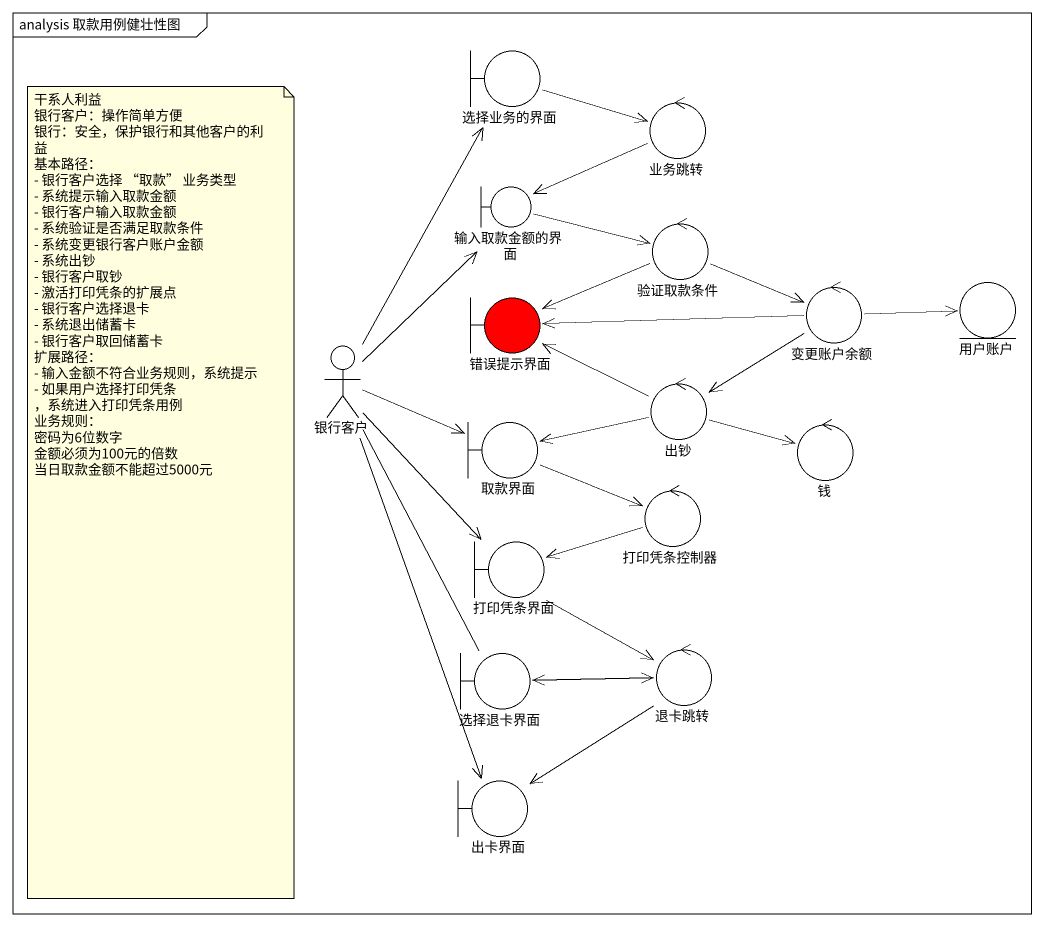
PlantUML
@startuml
mainframe analysis 取款用例健壮性图
boundary 选择业务的界面
control 业务跳转
boundary 输入取款金额的界面
control 验证取款条件
boundary 错误提示界面 #FF0000
control 变更账户余额
entity 用户账户
actor 银行客户
control 出钞
boundary 取款界面
control 钱
control 打印凭条控制器
boundary 打印凭条界面
control 退卡跳转
boundary 选择退卡界面
boundary 出卡界面
选择业务的界面 -right-> 业务跳转
业务跳转 -left-> 输入取款金额的界面
输入取款金额的界面 -right-> 验证取款条件
验证取款条件 -left-> 错误提示界面
验证取款条件 -right-> 变更账户余额
变更账户余额 -left-> 错误提示界面
变更账户余额 -right-> 用户账户
变更账户余额 --> 出钞
银行客户 -up-> 选择业务的界面
银行客户 -up-> 输入取款金额的界面
银行客户 -right-> 取款界面
银行客户 --> 打印凭条界面
银行客户 -- 选择退卡界面
银行客户 --> 出卡界面
出钞 -left-> 错误提示界面
出钞 -left-> 取款界面
出钞 -right-> 钱
取款界面 -right-> 打印凭条控制器
打印凭条控制器 -left-> 打印凭条界面
打印凭条界面 --> 退卡跳转
退卡跳转 -left-> 选择退卡界面
退卡跳转 --> 出卡界面
选择退卡界面 -right-> 退卡跳转
note as N1
  干系人利益
  银行客户：操作简单方便
  银行：安全，保护银行和其他客户的利益
  基本路径：
  - 银行客户选择 “取款” 业务类型
  - 系统提示输入取款金额
  - 银行客户输入取款金额
  - 系统验证是否满足取款条件
  - 系统变更银行客户账户金额
  - 系统出钞
  - 银行客户取钞
  - 激活打印凭条的扩展点
  - 银行客户选择退卡
  - 系统退出储蓄卡
  - 银行客户取回储蓄卡
  扩展路径：
  - 输入金额不符合业务规则，系统提示
  - 如果用户选择打印凭条 ，系统进入打印凭条用例
  业务规则：
  密码为6位数字
  金额必须为100元的倍数
  当日取款金额不能超过5000元
end note
@enduml
